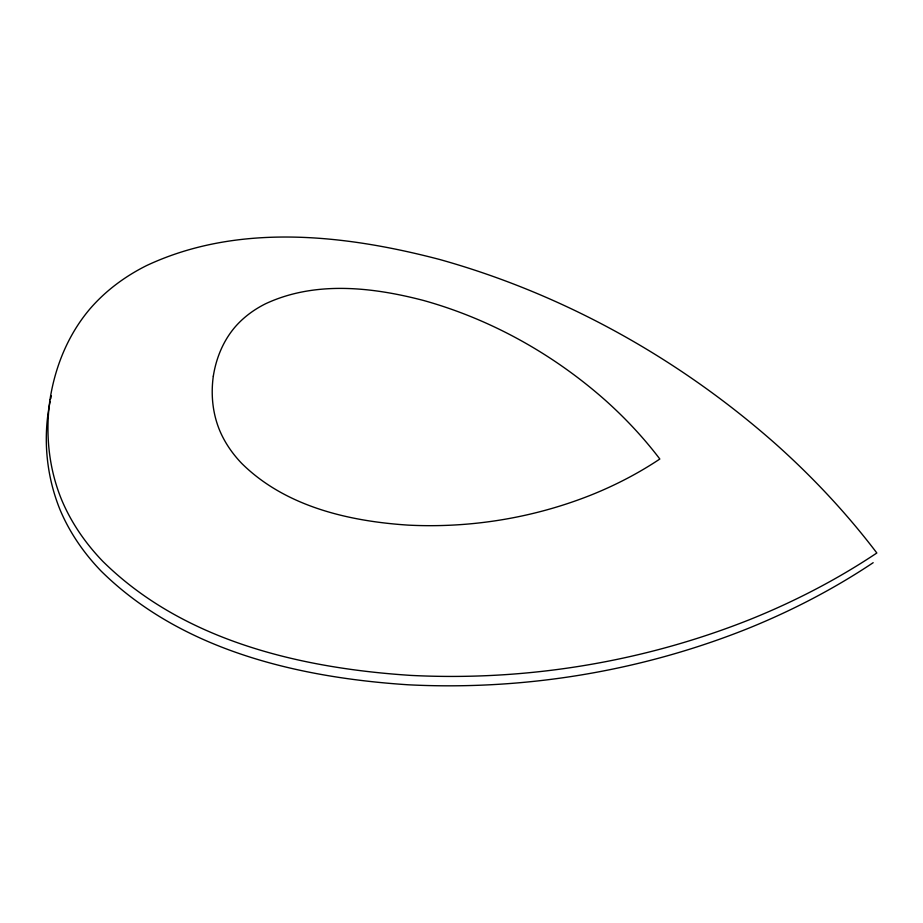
<?xml version="1.0" encoding="UTF-8"?>
<svg xmlns="http://www.w3.org/2000/svg" width="923" height="923" viewBox="0 0 923 923"><rect width="100%" height="100%" fill="white"/><g stroke="black" fill="none" stroke-linecap="round" stroke-linejoin="round"><path stroke-width="1.38" d="M50.154 401.413C42.666 437.352 46.185 475.414 59.926 509.461A231.269 179.731 13.7 0 0 101.034 570.991C181.589 650.611 298.579 677.62 408.208 684.785C523.237 690.635 639.501 671.632 746.545 629.071A787.746 612.191 13.7 0 0 873.17 562.695M50.753 398.667L51.342 395.909M49.992 399.578C45.262 433.256 48.619 468.042 61.564 499.62A231.846 180.181 13.7 0 0 102.765 561.299C183.527 641.116 300.817 668.206 410.712 675.394C526.029 681.255 642.581 662.206 749.903 619.529A789.719 613.726 13.7 0 0 876.838 552.992A789.719 613.726 13.7 0 0 775.897 444.182C679.374 358.77 563.953 294.229 439.694 259.49C344.706 234.604 238.296 222.581 146.595 265.57A231.846 180.181 13.7 0 0 89.796 309.078C68.106 334.691 55.138 366.581 49.992 399.578M213.317 376.169C210.767 394.363 212.578 413.146 219.57 430.199A125.205 97.296 13.7 0 0 241.814 463.508C285.426 506.612 348.767 521.23 408.116 525.118C470.384 528.279 533.321 517.999 591.274 494.947A426.449 331.415 13.7 0 0 659.83 459.019A426.449 331.415 13.7 0 0 605.315 400.259C553.2 354.132 490.863 319.277 423.761 300.529C372.465 287.088 315.008 280.592 265.489 303.805A125.205 97.296 13.7 0 0 234.823 327.296C223.101 341.129 216.097 358.355 213.317 376.169"/></g></svg>
